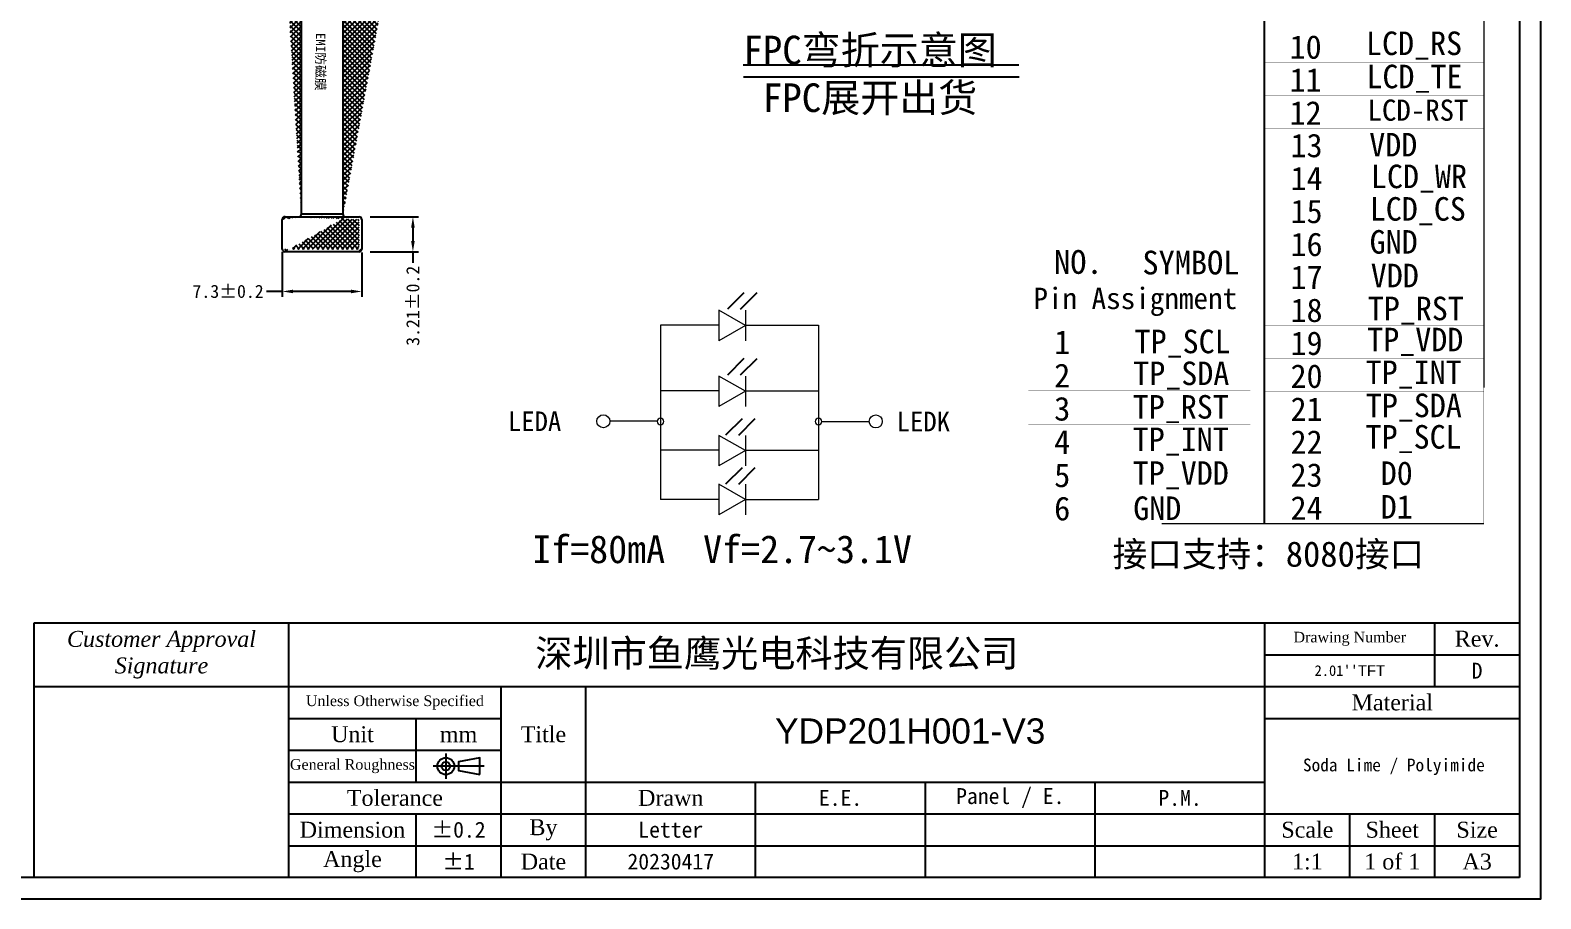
# Model space of a CAD drawing. Header units: millimetres. Extents: x 1613 to 1847, y 329 to 485.
# Drawn here: x 1708.3 to 1847, y 329 to 408.7 of the extents above; entities that cross this region are included whole.
import ezdxf
from ezdxf.lldxf.tags import DXFTag

# ---------------------------------------------------------------- set-up
doc = ezdxf.new("R2010")
doc.units = ezdxf.units.MM
for name, color, linetype in [('Dimension', 7, 'Continuous'), ('Frame', 7, 'Continuous'), ('M2', 4, 'Continuous'), ('标注', 3, 'Continuous')]:
    doc.layers.add(name, color=color, linetype=linetype)
doc.layers.add('DIM（标注）', color=3, linetype='Continuous', lineweight=15)
doc.styles.add('RD', font='', dxfattribs={"width": 0.8, "height": 1.8})
doc.styles.get("Standard").update_dxf_attribs({"font": 'txt', "bigfont": 'gbcbig.shx'})
doc.styles.add('宋体', font='SimSun.ttf')
doc.styles.get('RD').set_extended_font_data('PMingLiU')
tags = doc.linetypes.add('CENTER', pattern=[2, 1.25, -0.25, 0.25, -0.25]).pattern_tags.tags
tags[10:11] = [DXFTag(74, 4), DXFTag(75, 0), DXFTag(340, '0'), DXFTag(46, 0.0), DXFTag(50, 0.0), DXFTag(44, 0.0), DXFTag(45, 0.0)]
tags[8:9] = [DXFTag(74, 4), DXFTag(75, 0), DXFTag(340, '0'), DXFTag(46, 0.0), DXFTag(50, 0.0), DXFTag(44, 0.0), DXFTag(45, 0.0)]
tags[6:7] = [DXFTag(74, 4), DXFTag(75, 0), DXFTag(340, '0'), DXFTag(46, 0.0), DXFTag(50, 0.0), DXFTag(44, 0.0), DXFTag(45, 0.0)]
tags[4:5] = [DXFTag(74, 4), DXFTag(75, 0), DXFTag(340, '0'), DXFTag(46, 0.0), DXFTag(50, 0.0), DXFTag(44, 0.0), DXFTag(45, 0.0)]
doc.dimstyles.new('SH', dxfattribs={"dimscale": 1.399999999999999, "dimtxt": 2.5, "dimasz": 2.5, "dimexe": 1.25, "dimexo": 0.625, "dimtad": 0, "dimdec": 1, "dimzin": 0, "dimdsep": 46, "dimtxsty": 'RD', "dimcen": 2.5, "dimadec": 0, "dimazin": 0, "dimtfac": 0.6, "dimtdec": 4, "dimtmove": 0, "dimatfit": 3, "dimfxl": 1, "dimtolj": 1, "dimarcsym": 0})
doc.dimstyles.new('标注', dxfattribs={"dimtxt": 1.2, "dimasz": 1, "dimexe": 0, "dimexo": 1, "dimgap": 0.2, "dimtad": 0, "dimrnd": 0.0005, "dimzin": 9, "dimdsep": 46, "dimtxsty": 'Standard', "dimcen": 0, "dimclrd": 3, "dimclre": 3, "dimclrt": 3, "dimadec": 0, "dimazin": 0, "dimtfac": 1, "dimtmove": 0, "dimatfit": 3, "dimfxl": 1, "dimlwd": -1, "dimlwe": -1, "dimarcsym": 0})

# ---------------------------------------------------------------- blocks, each defined once
blk = doc.blocks.new('*D133')
at = {"color": 7, "transparency": 16777216}
for p, q in [((1739.527325613381, 391.6008479952196), (1743.963591759551, 391.6008479952196)), ((1743.463591759551, 390.6008479952196), (1743.463591759551, 389.3924327162816)), ((1739.536607105125, 388.3924327162816), (1743.963591759551, 388.3924327162816)), ((1743.463591759551, 388.3924327162816), (1743.463591759551, 387.3924327162816))]:
    blk.add_line(p, q, dxfattribs=at)
for points in [[(1743.296925092885, 390.6008479952196), (1743.630258426218, 390.6008479952196), (1743.463591759551, 391.6008479952196)], [(1743.296925092885, 389.3924327162816), (1743.630258426218, 389.3924327162816), (1743.463591759551, 388.3924327162816)]]:
    blk.add_solid(points, dxfattribs=at)
at = {"layer": 'Defpoints', "color": 0, "transparency": 16777216}
for p in [(1738.527325613381, 391.6008479952196), (1743.463591759551, 391.6008479952196), (1738.536607105125, 388.3924327162816)]:
    blk.add_point(p, dxfattribs=at)
at = {"color": 7, "transparency": 16777216, "insert": (1743.463591759551, 383.4348908168406), "char_height": 1.2, "attachment_point": 5, "rotation": 90, "style": '宋体'}
blk.add_mtext('3.21%%p0.2', dxfattribs=at)
blk = doc.blocks.new('*D134')
at = {"color": 7, "transparency": 16777216}
for p, q in [((1731.476069481986, 388.3970017503339), (1731.476069481986, 384.2508266535047)), ((1738.776042119918, 388.3363110442453), (1738.776042119918, 384.2508266535047)), ((1731.476069481986, 384.7508266535047), (1730.03025942612, 384.7508266535047)), ((1737.776042119918, 384.7508266535047), (1732.476069481986, 384.7508266535047))]:
    blk.add_line(p, q, dxfattribs=at)
for points in [[(1732.476069481986, 384.9174933201714), (1732.476069481986, 384.584159986838), (1731.476069481986, 384.7508266535047)], [(1737.776042119918, 384.9174933201714), (1737.776042119918, 384.584159986838), (1738.776042119918, 384.7508266535047)]]:
    blk.add_solid(points, dxfattribs=at)
at = {"layer": 'Defpoints', "color": 0, "transparency": 16777216}
for p in [(1731.476069481986, 388.8970017503339), (1738.776042119918, 388.8363110442453), (1738.776042119918, 384.7508266535047)]:
    blk.add_point(p, dxfattribs=at)
at = {"color": 7, "transparency": 16777216, "insert": (1726.505119761316, 384.7508266535047), "char_height": 1.2, "attachment_point": 5, "style": '宋体'}
blk.add_mtext('7.3%%p0.2', dxfattribs=at)

msp = doc.modelspace()

# ---------------------------------------------------------------- hatches: boundary and pattern name
h = msp.add_hatch()
h.set_pattern_fill('ANSI37', color=5, scale=0.1, style=0)
h.set_pattern_definition([(45, (0, 0), (-0.2245064030267288, 0.2245064030267289), []), (135, (0, 0), (-0.2245064030267289, -0.2245064030267288), [])])
edge = h.paths.add_edge_path()
edge.add_line((1731.60395278512, 418.5618948977792), (1741.962375064025, 418.561894897769))
edge.add_line((1731.547612841032, 413.8627), (1728.935357048943, 413.8627))
edge.add_line((1731.547612841031, 418.5618948977805), (1731.547612841032, 413.8627))
edge.add_arc((1729.935357048943, 412.9456155649843), 1, 180, 270)
edge.add_arc((1732.22893882425, 410.9456155649843), 1, 0, 90)
edge.add_line((1732.22893882425, 411.9456155649843), (1729.935357048943, 411.9456155649843))
edge.add_line((1728.935357048943, 413.8627), (1728.935357048943, 412.9456155649843))
edge.add_arc((1742.708955984569, 412.9456155649843), 1, 270, 360)
edge.add_arc((1738.04534470171, 410.9456155649843), 1, 90, 180)
edge.add_line((1742.708955984569, 411.9456155649843), (1738.04534470171, 411.9456155649843))
edge.add_line((1737.04534470171, 410.9456155649843), (1737.0457439433, 391.8516519604841))
edge.add_line((1733.229338068379, 391.8536559798441), (1733.22893882425, 410.9456155649843))
edge.add_line((1743.708955896197, 416.2442999999996), (1743.708955984569, 412.9456155649843))
edge.add_line((1743.708955896197, 418.0618947650412), (1743.708955896197, 416.2442999999996))
edge.add_arc((1743.208955896197, 418.061894897828), 0.5, 0, 90)
edge.add_line((1741.962375064025, 418.5618948977692), (1743.208955896187, 418.5618948977958))
edge.add_line((1737.045743943298, 391.8516519604841), (1733.229338065838, 391.8516519604842))
h.paths.add_polyline_path([(1735.65363698474, 408.8516655342927), (1735.623827374181, 402.950958708063), (1734.062372438978, 402.9588469771966), (1734.092182049537, 408.8595538034263)], flags=24)
h = msp.add_hatch()
h.set_pattern_fill('ANSI37', scale=0.1, style=0)
h.set_pattern_definition([(45, (0.000399241588638688, -0.7997478662231288), (-0.2245064030267288, 0.2245064030267289), []), (135, (0.000399241588638688, -0.7997478662231288), (-0.2245064030267289, -0.2245064030267288), [])])
edge = h.paths.add_edge_path()
edge.add_line((1732.979221998096, 391.6036560064085), (1737.295600864888, 391.6016520010472))
edge.add_arc((1731.72721045974, 391.3544694039241), 0.25000000038, 89.97339873678536, 179.9733987367984)
edge.add_arc((1731.725952893038, 388.6458269294241), 0.25000000038, 179.9733987367984, 269.9733987367853)
edge.add_arc((1738.52595197424, 388.6422055498241), 0.25000000038, 269.9733987367853, 359.9733987368016)
edge.add_arc((1738.527209543478, 391.350848021784), 0.25000000038, 359.9733987368016, 449.9733987367853)
edge.add_line((1738.536607105124, 388.3924327162816), (1731.725836823135, 388.3958269559885))
edge.add_line((1737.295600864888, 391.6016520010472), (1738.527325613381, 391.6008479952196))
edge.add_line((1731.716555328857, 391.6042422374666), (1732.97924224841, 391.6036559978269))
edge.add_line((1738.777209515917, 391.3507319539441), (1738.775951946679, 388.6420894794441))
edge.add_line((1731.475952920599, 388.645942999804), (1731.477210487298, 391.354585474304))

# ---------------------------------------------------------------- linework, layer by layer
at = {"color": 30, "linetype": 'Continuous'}
for p, q in [((1733.229338068379, 391.8536559798441), (1733.22893882425, 410.9456155649843)), ((1737.04534470171, 410.9456155649843), (1737.0457439433, 391.8516519604841)), ((1731.475952920599, 388.645942999804), (1731.477210487298, 391.354585474304)), ((1731.716555328857, 391.6042422374666), (1732.97924224841, 391.6036559978269)), ((1737.295600864888, 391.6016520010472), (1738.527325613381, 391.6008479952196)), ((1738.777209515917, 391.3507319539441), (1738.775951946679, 388.6420894794441)), ((1738.536607105124, 388.3924327162816), (1731.725836823135, 388.3958269559885))]:
    msp.add_line(p, q, dxfattribs=at)
at = {"color": 7}
msp.add_line((1732.979221998096, 391.6036560064085), (1737.295600864888, 391.6016520010472), dxfattribs=at)
at = {"color": 5}
msp.add_line((1737.045743943298, 391.8516519604841), (1733.229338065838, 391.8516519604842), dxfattribs=at)
at = {"color": 7, "lineweight": 0}
msp.add_lwpolyline([(1841.739504810948, 425.8415601950647), (1841.739504810948, 375.9279996496072)], dxfattribs=at)
at = {"color": 30, "linetype": 'Continuous'}
for centre, start, end in [((1731.72721045974, 391.3544694039241), 89.97339873678536, 179.9733987367984), ((1732.979338067999, 391.8536559798441), 269.9733987367853, 0), ((1737.29574394368, 391.8516519604841), 180, 269.9733987367853), ((1738.527209543478, 391.350848021784), 359.9733987368016, 89.97339873678536), ((1731.725952893038, 388.6458269294241), 179.9733987367984, 269.9733987367853), ((1738.52595197424, 388.6422055498241), 269.9733987367853, 359.9733987368016)]:
    msp.add_arc(centre, 0.25000000038, start, end, dxfattribs=at)
at = {"layer": 'DIM（标注）', "color": 7}
for p, q in [((1771.550992561145, 383.0325756499446), (1771.550992561145, 380.2332156499456)), ((1773.975309435485, 381.632895649946), (1771.550992561145, 383.0325756499446)), ((1773.975309435485, 383.0325756499446), (1773.975309435485, 380.2332156499456)), ((1766.184620045323, 381.6595073715694), (1766.184620043534, 365.6528724060628)), ((1771.550992561145, 381.6595073715694), (1766.184620045323, 381.6595073715694)), ((1773.975309435485, 381.632895649946), (1771.550992561145, 380.2332156499456)), ((1773.975309435483, 381.6595073715694), (1780.684982579639, 381.6595073715694)), ((1780.689687204137, 381.6595073715694), (1780.689687204137, 365.6528726425539)), ((1771.550992559356, 376.992339898574), (1771.550992559356, 374.1929798985749)), ((1773.975309433695, 375.5926598985754), (1771.550992559356, 376.992339898574)), ((1773.975309433695, 376.992339898574), (1773.975309433695, 374.1929798985749)), ((1771.550992559356, 375.6192716201987), (1766.184620043534, 375.6192716201987)), ((1773.975309433695, 375.5926598985754), (1771.550992559356, 374.1929798985749)), ((1773.975309433694, 375.6192716201987), (1780.68498257785, 375.6192716201987)), ((1765.884758026197, 372.8354580260869), (1761.539723563061, 372.8354580260869)), ((1773.975309433695, 370.1469390492386), (1771.550992559356, 371.546619049239)), ((1771.550992559356, 371.546619049239), (1771.550992559356, 368.74725904924)), ((1773.975309433695, 371.546619049239), (1773.975309433695, 368.74725904924)), ((1780.989687204137, 372.8263601934717), (1785.334721667274, 372.8263601934717)), ((1771.550992559356, 370.1735507708638), (1766.184620043534, 370.1735507708638)), ((1773.975309433695, 370.1469390492386), (1771.550992559356, 368.74725904924)), ((1773.975309433694, 370.1735507708638), (1780.689687204137, 370.1735507708638)), ((1771.550992559356, 367.0525524060633), (1771.550992559356, 364.2531924060624)), ((1773.975309433694, 365.6528724060628), (1771.550992559356, 367.0525524060633)), ((1773.975309433694, 367.0525524060633), (1773.975309433694, 364.2531924060624)), ((1771.550992559356, 365.6528724060628), (1766.184620043534, 365.6528724060628)), ((1773.975309433694, 365.6528724060628), (1771.550992559356, 364.2531924060624)), ((1773.975309433694, 365.6528724060628), (1780.68968732698, 365.6528724060628))]:
    msp.add_line(p, q, dxfattribs=at)
for points in [[(1761.539723563061, 372.8354580260869, -0.9999999999999998), (1760.33972356306, 372.8354580260869, -1.000000000000001)], [(1765.884620043534, 372.8263601934717, 0.9999999999999999), (1766.484620043535, 372.8263601934717, 1)], [(1780.389687204137, 372.8263601934717, 0.9999999999999999), (1780.989687204137, 372.8263601934717, 1)], [(1786.534721667275, 372.8258180448441, -0.9999999999999998), (1785.334721667274, 372.8258180448441, -1.000000000000001)]]:
    msp.add_lwpolyline(points, format="xyb", close=True, dxfattribs=at)
at = {"layer": 'Frame', "color": 7}
for p, q in [((1708.708644089483, 330.9672350963498), (1708.708644089483, 354.3339975923503)), ((1708.708644089483, 354.3339975923503), (1845.014758649484, 354.3339975923503)), ((1732.075406585482, 330.9672350963498), (1732.075406585482, 354.3339975923503)), ((1821.647996153483, 330.9672350963498), (1821.647996153483, 354.3339975923503)), ((1837.225837817484, 348.4923069683502), (1837.225837817484, 354.3339975923503)), ((1821.647996153483, 351.4131522803495), (1845.014758649484, 351.4131522803495)), ((1708.708644089483, 348.4923069683502), (1845.014758649484, 348.4923069683502)), ((1751.547708665483, 330.9672350963498), (1751.547708665483, 348.4923069683502)), ((1759.336629497484, 330.9672350963498), (1759.336629497484, 348.4923069683502)), ((1732.075406585482, 345.5714616563494), (1751.547708665483, 345.5714616563494)), ((1743.758787833484, 339.7297710323507), (1743.758787833484, 345.5714616563494)), ((1821.647996153483, 345.5714616563494), (1845.014758649484, 345.5714616563494)), ((1732.075406585482, 342.65061634435), (1751.547708665483, 342.65061634435)), ((1732.075406585482, 339.7297710323507), (1821.647996153483, 339.7297710323507)), ((1774.914471161484, 330.9672350963498), (1774.914471161484, 339.7297710323507)), ((1790.492312825484, 330.9672350963498), (1790.492312825484, 339.7297710323507)), ((1806.070154489483, 330.9672350963498), (1806.070154489483, 339.7297710323507)), ((1732.075406585482, 336.8089257203499), (1845.014758649484, 336.8089257203499)), ((1743.758787833484, 330.9672350963498), (1743.758787833484, 336.8089257203499)), ((1829.436916985482, 330.9672350963498), (1829.436916985482, 336.8089257203499)), ((1837.225837817484, 330.9672350963498), (1837.225837817484, 336.8089257203499)), ((1732.075406585482, 333.8880804083491), (1845.014758649484, 333.8880804083491))]:
    msp.add_line(p, q, dxfattribs=at)
at = {"layer": 'Frame', "color": 7, "linetype": 'CENTER'}
for p, q in [((1749.989924499085, 341.1901936883504), (1745.316571999883, 341.1901936883504)), ((1746.484910124684, 342.3585318131501), (1746.484910124684, 340.0218555635507))]:
    msp.add_line(p, q, dxfattribs=at)
at = {"layer": 'Frame', "color": 7}
for points in [[(1846.961988857484, 484.7984215283507), (1613.294363897484, 484.7984215283507), (1613.294363897484, 329.0200048883507), (1846.961988857484, 329.0200048883507)], [(1845.014758649484, 330.9672350963498), (1615.241594105484, 330.9672350963498), (1615.241594105484, 482.8511913203502), (1845.014758649484, 482.8511913203502)], [(1749.600478457484, 340.4113016051511), (1749.600478457484, 341.9690857715512), (1747.653248249484, 341.5796397299493), (1747.653248249484, 340.80074764675)]]:
    msp.add_lwpolyline(points, close=True, dxfattribs=at)
for radius in [0.7788920832000003, 0.3894460416000001]:
    msp.add_circle((1746.484910124683, 341.1901936883504), radius, dxfattribs=at)
at = {"layer": 'M2', "color": 7, "linetype": 'ByBlock'}
msp.add_line((1821.579504490949, 445.1242594732445), (1821.579505793107, 363.4464346652471), dxfattribs=at)
at = {"layer": 'M2', "color": 7, "linetype": 'ByBlock', "lineweight": 0, "ltscale": 0.1}
msp.add_line((1812.195290185105, 363.4496095132447), (1841.739504810949, 363.4496095132447), dxfattribs=at)
at = {"layer": 'M2', "color": 7, "linetype": 'ByBlock'}
for points, const_width in [([(1841.739504810949, 399.7376090732446), (1841.739504810949, 445.1242594732445)], 0.0127), ([(1828.635505110949, 363.4496095132447), (1828.635505110949, 436.0256086332446)], 0.0127), ([(1821.579504490949, 405.7856081532445), (1841.739504810949, 405.7856081532445)], 0.0127), ([(1821.579504490949, 402.7616086132446), (1841.739504810949, 402.7616086132446)], 0.0127), ([(1821.579504490949, 399.7376090732446), (1841.739504810949, 399.7376090732446)], 0.0127), ([(1821.579504490949, 399.7376090732446), (1841.739504810949, 399.7376090732446)], 0.0127), ([(1821.579504490949, 396.7136095332446), (1841.739504810949, 396.7136095332446)], 0.0127), ([(1821.579504490949, 393.6896074532447), (1841.739504810949, 393.6896074532447)], 0.0127), ([(1799.940030306858, 363.4600619043149), (1799.940030306858, 390.9291276625041)], 0.01281872831752426), ([(1799.950451932979, 390.9186752714342), (1820.298921774182, 390.9186752714342)], 0.01281872831752426), ([(1820.302126456261, 363.4496095132447), (1820.302126456261, 390.9186752714342)], 0.01281872831752426), ([(1821.579504490949, 390.6656079132447), (1841.739504810949, 390.6656079132447)], 0.0127), ([(1821.579504490949, 387.6416083732447), (1841.739504810949, 387.6416083732447)], 0.0127), ([(1799.950451932979, 385.804656427886), (1820.298921774182, 385.804656427886)], 0.01281872831752426), ([(1821.579504490949, 384.6176088332447), (1841.739504810949, 384.6176088332447)], 0.0127), ([(1799.950451932979, 381.7349614341472), (1820.298921774182, 381.7349614341472)], 0.01281872831752426), ([(1799.950451932979, 381.7349614341472), (1820.298921774182, 381.7349614341472)], 0.01281872831752426), ([(1807.06586651998, 363.4497043718342), (1807.07241689015, 381.7349614341472)], 0.01281872831752426), ([(1821.579504490949, 381.5936092932445), (1841.739504810949, 381.5936092932445)], 0.0127), ([(1799.950451932979, 378.6826914707157), (1820.298921774182, 378.6826914707157)], 0.01281872831752426), ([(1821.579504490949, 378.5696072132446), (1841.739504810949, 378.5696072132446)], 0.0127), ([(1799.950451932979, 375.6304215072843), (1820.298921774182, 375.6304215072843)], 0.01281872831752426), ([(1821.579504490949, 375.5456076732446), (1841.739504810949, 375.5456076732446)], 0.0127), ([(1799.950451932979, 372.5781515438531), (1820.298921774182, 372.5781515438531)], 0.01281872831752426), ([(1821.579504490949, 372.5216081332446), (1841.739504810949, 372.5216081332446)], 0.0127), ([(1799.950451932979, 369.5258815804217), (1820.298921774182, 369.5258815804217)], 0.01281872831752426), ([(1821.579504490949, 369.4976085932446), (1841.739504810949, 369.4976085932446)], 0.0127), ([(1799.950451932979, 366.4736090532447), (1820.298921774182, 366.4736090532447)], 0.01281872831752426), ([(1821.579504490949, 366.4736090532447), (1841.739504810949, 366.4736090532447)], 0.0127), ([(1799.953656615059, 363.4496095132447), (1820.302126456261, 363.4496095132447)], 0.01281872831752426), ([(1821.579504490949, 363.4496095132447), (1841.739504810949, 363.4496095132447)], 0.0127)]:
    msp.add_lwpolyline(points, dxfattribs=dict(at, const_width=const_width))
for points, const_width in [([(1841.736329810949, 405.7856081532445, 1), (1841.742679810949, 405.7856081532445, 1)], 0.00635), ([(1841.736329810949, 402.7616086132446, 1), (1841.742679810949, 402.7616086132446, 1)], 0.00635), ([(1828.63233011095, 399.7376090732446, 1), (1828.638680110949, 399.7376090732446, 1)], 0.00635), ([(1828.63233011095, 399.7376090732446, 1), (1828.638680110949, 399.7376090732446, 1)], 0.00635), ([(1841.736329810949, 399.7376090732446, 1), (1841.742679810949, 399.7376090732446, 1)], 0.00635), ([(1841.736329810949, 399.7376090732446, 1), (1841.742679810949, 399.7376090732446, 1)], 0.00635), ([(1841.736329810949, 399.7376090732446, 1), (1841.742679810949, 399.7376090732446, 1)], 0.00635), ([(1841.736329810949, 399.7376090732446, 1), (1841.742679810949, 399.7376090732446, 1)], 0.00635), ([(1820.298921774182, 390.9186752714342, 1), (1820.30533113834, 390.9186752714342, 1)], 0.00640936415876213), ([(1820.298921774182, 390.9186752714342, 1), (1820.30533113834, 390.9186752714342, 1)], 0.00640936415876213), ([(1799.947247250899, 385.804656427886, 1), (1799.953656615059, 385.804656427886, 1)], 0.00640936415876213), ([(1820.298921774182, 385.804656427886, 1), (1820.30533113834, 385.804656427886, 1)], 0.00640936415876213), ([(1799.947247250899, 381.7349614341472, 1), (1799.953656615059, 381.7349614341472, 1)], 0.00640936415876213), ([(1799.947247250899, 381.7349614341472, 1), (1799.953656615059, 381.7349614341472, 1)], 0.00640936415876213), ([(1807.06921220807, 381.7349614341472, 1), (1807.075621572228, 381.7349614341472, 1)], 0.00640936415876213), ([(1820.298921774182, 381.7349614341472, 1), (1820.30533113834, 381.7349614341472, 1)], 0.00640936415876213), ([(1820.298921774182, 381.7349614341472, 1), (1820.30533113834, 381.7349614341472, 1)], 0.00640936415876213), ([(1799.947247250899, 378.6826914707157, 1), (1799.953656615059, 378.6826914707157, 1)], 0.00640936415876213), ([(1820.298921774182, 378.6826914707157, 1), (1820.30533113834, 378.6826914707157, 1)], 0.00640936415876213), ([(1799.947247250899, 375.6304215072843, 1), (1799.953656615059, 375.6304215072843, 1)], 0.00640936415876213), ([(1820.298921774182, 375.6304215072843, 1), (1820.30533113834, 375.6304215072843, 1)], 0.00640936415876213), ([(1799.947247250899, 372.5781515438531, 1), (1799.953656615059, 372.5781515438531, 1)], 0.00640936415876213), ([(1820.298921774182, 372.5781515438531, 1), (1820.30533113834, 372.5781515438531, 1)], 0.00640936415876213), ([(1799.947247250899, 369.5258815804217, 1), (1799.953656615059, 369.5258815804217, 1)], 0.00640936415876213), ([(1820.298921774182, 369.5258815804217, 1), (1820.30533113834, 369.5258815804217, 1)], 0.00640936415876213), ([(1799.947247250899, 366.4736090532447, 1), (1799.953656615059, 366.4736090532447, 1)], 0.00640936415876213), ([(1820.298921774182, 366.4736090532447, 1), (1820.30533113834, 366.4736090532447, 1)], 0.00640936415876213)]:
    msp.add_lwpolyline(points, format="xyb", close=True, dxfattribs=dict(at, const_width=const_width))
at = {"layer": '标注', "color": 7}
for p, q in [((1773.763780868311, 405.5602379393605), (1799.068047125545, 405.5602379393605)), ((1773.7853997109, 404.4337066244917), (1799.105860466978, 404.4337066244917))]:
    msp.add_line(p, q, dxfattribs=at)
at = {"layer": '标注', "color": 7, "linetype": 'ByBlock', "const_width": 0.0127}
msp.add_lwpolyline([(1841.739504810949, 363.4496095132447), (1841.739504810949, 399.7376090732446)], dxfattribs=at)

# ---------------------------------------------------------------- texts
at = {"color": 6, "insert": (1735.408921320683, 403.1680471420477), "char_height": 0.864, "width": 7.368206157751024, "attachment_point": 3, "rotation": 269.71055156702465, "style": '宋体'}
msp.add_mtext('{\\fSimSun|b0|i0|c134|p54;EMI防磁膜}', dxfattribs=at)
at = {"color": 7, "insert": (1807.67401247777, 361.8200452392138, -0.01353936809297317), "char_height": 2.329519500000558, "width": 31.53711833660148, "attachment_point": 1, "style": '宋体'}
msp.add_mtext('{\\fSimSun|b0|i0|c134|p2;接口支持：8080接口 }', dxfattribs=at)
at = {"layer": 'Dimension', "color": 7, "insert": (1776.699790868201, 345.5748582753113), "char_height": 2.314434243940592, "width": 256.1748690655731, "attachment_point": 1, "style": '宋体'}
msp.add_mtext('{\\fArial|b0|i0|c0|p34;YDP201H001-V3}', dxfattribs=at)
at = {"layer": 'DIM（标注）', "color": 7, "style": '宋体'}
for s, height, p in [('LEDA', 1.8, (1752.179858833884, 371.9385535997685)), ('LEDK', 1.8, (1787.853208335872, 371.9176310348879)), ('If=80mA  Vf=2.7~3.1V ', 2.560871075500334, (1754.415542032905, 359.8200328935932))]:
    msp.add_text(s, height=height, dxfattribs=at).set_placement(p)
at = {"layer": 'Frame', "color": 7, "attachment_point": 5, "style": '宋体'}
for s, insert, char_height in [('{\\fTimes New Roman|b0|i1|c0|p18;Customer Approval\\PSignature}', (1720.392025337482, 351.4131522803491), 1.460422656), ('{\\fTimes New Roman|b0|i0|c0|p18;Drawing Number}', (1829.436916985482, 352.8735749363505), 0.9736151040000003), ('{\\fTimes New Roman|b0|i0|c0|p18;Rev.}', (1841.120298233484, 352.8735749363505), 1.460422656), ("2.01''{\\fArial|b0|i0|c0|p32;TFT}", (1829.436916985482, 349.9527296243509), 0.9736151040000003), ('{\\C1;D}', (1841.120298233484, 349.9527296243509), 1.460422656), ('{\\fTimes New Roman|b0|i0|c0|p18;Unless Otherwise Specified}', (1741.811557625484, 347.03188431235), 0.9736151040000003), ('{\\fTimes New Roman|b0|i0|c0|p18;Material}', (1833.331377401485, 347.03188431235), 1.460422656), ('{\\fTimes New Roman|b0|i0|c0|p18;Unit}', (1737.917097209484, 344.1110390003491), 1.460422656), ('{\\fTimes New Roman|b0|i0|c0|p18;mm}', (1747.653248249484, 344.1110390003491), 1.460422656), ('{\\fTimes New Roman|b0|i0|c0|p18;Title}', (1755.442169081483, 344.1110390003491), 1.460422656), ('{\\fTimes New Roman|b0|i0|c0|p18;General Roughness}', (1737.917097209484, 341.1901936883501), 0.9736151040000003), ('Soda Lime / Polyimide', (1833.480209792423, 341.1286126648074), 1.1683381248), ('{\\fTimes New Roman|b0|i0|c0|p18;Tolerance}', (1741.811557625484, 338.2693483763505), 1.460422656), ('{\\fTimes New Roman|b0|i0|c0|p18;Drawn}', (1767.125550329485, 338.2693483763505), 1.460422656), ('E.E.', (1782.703391993483, 338.2693483763505), 1.460422656), ('Panel / E.', (1798.281233657484, 338.2693483763505), 1.460422656), ('P.M.', (1813.859075321484, 338.2693483763505), 1.460422656), ('{\\fTimes New Roman|b0|i0|c0|p18;Dimension}', (1737.917097209484, 335.3485030643496), 1.460422656), ('%%P0.2', (1747.653248249484, 335.3485030643496), 1.460422656), ('{\\fTimes New Roman|b0|i0|c0|p18;By}', (1755.442169081483, 335.3485030643496), 1.460422656), ('Letter', (1767.125550329485, 335.3485030643496), 1.460422656), ('{\\fTimes New Roman|b0|i0|c0|p18;Scale}', (1825.542456569483, 335.3485030643496), 1.460422656), ('{\\fTimes New Roman|b0|i0|c0|p18;Sheet}', (1833.331377401485, 335.3485030643496), 1.460422656), ('{\\fTimes New Roman|b0|i0|c0|p18;Size}', (1841.120298233484, 335.3485030643496), 1.460422656), ('{\\fTimes New Roman|b0|i0|c0|p18;Angle}', (1737.917097209484, 332.4276577523506), 1.460422656), ('%%p1', (1747.653248249484, 332.4276577523506), 1.460422656), ('{\\fTimes New Roman|b0|i0|c0|p18;Date}', (1755.442169081483, 332.4276577523506), 1.460422656), ('20230417', (1767.125550329485, 332.4276577523506), 1.460422656), ('{\\fTimes New Roman|b0|i0|c0|p18;1:1}', (1825.542456569483, 332.4276577523506), 1.460422656), ('{\\fTimes New Roman|b0|i0|c0|p18;1 of 1}', (1833.331377401485, 332.4276577523506), 1.460422656), ('{\\fTimes New Roman|b0|i0|c0|p18;A3}', (1841.120298233484, 332.4276577523506), 1.460422656)]:
    msp.add_mtext(s, dxfattribs=dict(at, insert=insert, char_height=char_height))
at = {"layer": 'Frame', "color": 7, "insert": (1776.861701369484, 351.4131522803491), "char_height": 2.5, "width": 78.74366428238318, "attachment_point": 5, "style": '宋体'}
msp.add_mtext('{\\fSimSun|b1|i0|c134|p2;深圳市鱼鹰光电科技有限公司}', dxfattribs=at)
at = {"layer": 'M2', "color": 7, "linetype": 'ByBlock', "style": '宋体'}
for s, height, p in [('10', 2.160000759999999, (1823.914015950949, 406.1056659332446)), ('LCD_RS', 2.160000759999999, (1830.924384535525, 406.4430145465799)), ('11', 2.160000759999999, (1823.914015950949, 403.0816663932446)), ('LCD_TE', 2.160000759999999, (1830.960965633635, 403.39535545149)), ('12', 2.160000759999999, (1823.914015950949, 400.0576668532447)), ('LCD-RST', 1.944000683999999, (1831.064958838944, 400.4166159117647)), ('VDD', 2.160000759999999, (1831.219880851742, 397.1361889377621)), ('13', 2.160000759999999, (1823.998323630949, 397.0698038932445)), ('14', 2.160000759999999, (1823.998323630949, 394.0458043532446)), ('LCD_WR', 2.160000759999999, (1831.375269330044, 394.2292067210173)), ('15', 2.160000759999999, (1823.998323630949, 391.0218048132446)), ('LCD_CS', 2.160000759999999, (1831.267343140874, 391.2464534967275)), ('16', 2.160000759999999, (1823.998323630949, 387.9978052732447)), ('GND', 2.160000759999999, (1831.259698094034, 388.2199713601427)), ('NO.', 2.180193929770545, (1802.304316557742, 386.3671729914071)), ('SYMBOL', 2.180193929770545, (1810.408370438739, 386.3111448936768)), ('17', 2.160000759999999, (1823.998323630949, 384.9738057332447)), ('VDD', 2.160000759999999, (1831.361266275023, 385.1305785648552)), ('Pin Assignment', 1.962172998546093, (1800.403283510976, 383.1367673005296)), ('18', 2.160000759999999, (1823.998323630949, 381.9498036532445)), ('TP_RST', 2.160000759999999, (1831.083544410949, 382.1122233128399)), ('TP_SCL', 2.160000759999999, (1809.688909474038, 379.0813717540696)), ('1', 2.180193929770545, (1802.306788008561, 379.0057413705371)), ('19', 2.160000759999999, (1823.998323630949, 378.9258041132446)), ('2', 2.180193929770545, (1802.306788008561, 375.9534714071057)), ('TP_SDA', 2.160000759999999, (1809.563908454037, 376.1563712540697)), ('20', 2.160000759999999, (1823.998323630949, 375.9018045732446)), ('TP_INT', 2.160000759999999, (1830.88962004678, 376.2547304565741)), ('3', 2.180193929770545, (1802.306788008561, 372.9012014436742)), ('TP_RST', 2.160000759999999, (1809.513908554038, 373.0813710540697)), ('21', 2.160000759999999, (1823.998323630949, 372.8778050332446)), ('TP_SDA', 2.160000759999999, (1830.901398248236, 373.2141168246021)), ('4', 2.180193929770545, (1802.306788008561, 369.8489289164971)), ('TP_INT', 2.160000759999999, (1809.513908554038, 370.1063706540697)), ('22', 2.160000759999999, (1823.998323630949, 369.8538054932446)), ('TP_SCL', 2.160000759999999, (1830.88277467929, 370.3302750339041)), ('5', 2.180193929770545, (1802.306788008561, 366.7966589530657)), ('TP_VDD', 2.160000759999999, (1809.513908554038, 367.0063717740697)), ('23', 2.160000759999999, (1823.998323630949, 366.8298034132447)), ('D0', 2.160000759999999, (1832.275094453866, 366.9970317715461)), ('GND', 2.160000759999999, (1809.563908454037, 363.7813718740697)), ('D1', 2.160000759999999, (1832.275094453866, 363.9081199915461)), ('6', 2.180193929770545, (1802.306788008561, 363.7443889896346)), ('24', 2.160000759999999, (1823.998323630949, 363.8058038732447))]:
    msp.add_text(s, height=height, dxfattribs=at).set_placement(p)
at = {"layer": 'M2', "color": 1, "linetype": 'ByBlock', "style": '宋体'}
msp.add_text('TP_VDD', height=2.160000759999999, dxfattribs=at).set_placement((1831.034245436596, 379.2577654815241))
at = {"layer": '标注', "color": 7, "insert": (1773.7853997109, 400.9168147568266), "char_height": 2.625005545401793, "width": 36.92937534540192, "attachment_point": 7, "style": '宋体'}
msp.add_mtext('{\\fSimSun|b0|i0|c134|p2;FPC弯折示意图\\P FPC展开出货}', dxfattribs=at)

# ---------------------------------------------------------------- dimensions: what is measured, and where the dimension line sits
dim = msp.add_linear_dim(base=(1743.463591759551, 391.6008479952196), p1=(1738.536607105125, 388.3924327162816), p2=(1738.527325613381, 391.6008479952196), angle=90, text='<>%%p0.2', dimstyle='标注', override={"dimexe": 0.5, "dimtxsty": '宋体', "dimclrd": 7, "dimclre": 7, "dimclrt": 7})
dim.commit()
dim.dimension.update_dxf_attribs({"geometry": '*D133', "text_midpoint": (1743.463591759551, 383.4348908168406), "dimtype": 160})
dim = msp.add_linear_dim(base=(1738.776042119918, 384.7508266535047), p1=(1731.476069481986, 388.8970017503339), p2=(1738.776042119918, 388.8363110442453), text='<>%%p0.2', dimstyle='标注', override={"dimexe": 0.5, "dimexo": 0.5, "dimtxsty": '宋体', "dimclrd": 7, "dimclre": 7, "dimclrt": 7})
dim.commit()
dim.dimension.update_dxf_attribs({"geometry": '*D134', "text_midpoint": (1726.505119761316, 384.7508266535047), "dimtype": 160})

# ---------------------------------------------------------------- leaders
at = {"layer": 'DIM（标注）', "color": 7}
for points in [[(1773.836720553656, 384.6277162264728), (1772.319649025985, 383.1106446988019)], [(1775.013157116899, 384.6146367825027), (1773.496085589228, 383.0975652548336)], [(1773.836720551866, 378.5874804751022), (1772.319649024196, 377.0704089474313)], [(1775.013157115109, 378.574401031132), (1773.496085587438, 377.057329503463)], [(1773.669077870159, 373.0713656471054), (1772.152006342488, 371.5542941194346)], [(1774.845514433402, 373.0582862031353), (1773.328442905731, 371.5412146754663)], [(1773.669077870159, 368.5772990039279), (1772.152006342488, 367.060227476257)], [(1774.8455144334, 368.5642195599596), (1773.328442905731, 367.0471480322887)]]:
    msp.add_leader(points, dimstyle='SH', override={"dimscale": 0.25, "dimasz": 2, "dimtoh": 1, "dimtxsty": '宋体'}, dxfattribs=at)

doc.saveas('drawing.dxf')
